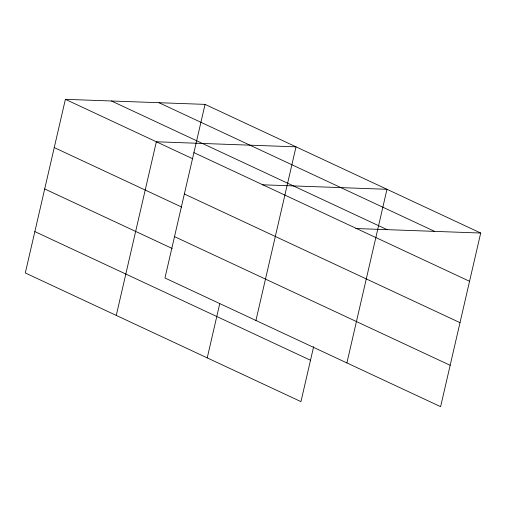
<?xml version="1.0" encoding="UTF-8"?>
<svg xmlns="http://www.w3.org/2000/svg" width="506" height="506" viewBox="0 0 506 506"><rect width="100%" height="100%" fill="white"/><g stroke="black" fill="none" stroke-linecap="round" stroke-linejoin="round"><path stroke-width="0.76" d="M205.05 104.375L164.962 278.009L440.612 406.672L480.7 233.038L205.05 104.375L65.388 99.328L25.3 272.962L300.95 401.625L313.663 346.547M116.266 315.421L156.354 141.788L296.016 146.835L255.928 320.469M207.226 357.881L219.768 303.562M346.895 362.928L386.982 189.295L262.159 184.779M355.876 228.522L480.7 233.038M158.96 102.712L434.61 231.368M111.478 100.991L387.122 229.654M193.912 152.635L469.562 281.292M65.388 99.328L192.881 158.833M184.361 194.007L460.005 322.67M54.243 147.581L181.736 207.093M174.519 236.637L450.163 365.3M44.692 188.959L172.185 248.471M34.851 231.59L310.501 360.253"/></g></svg>
